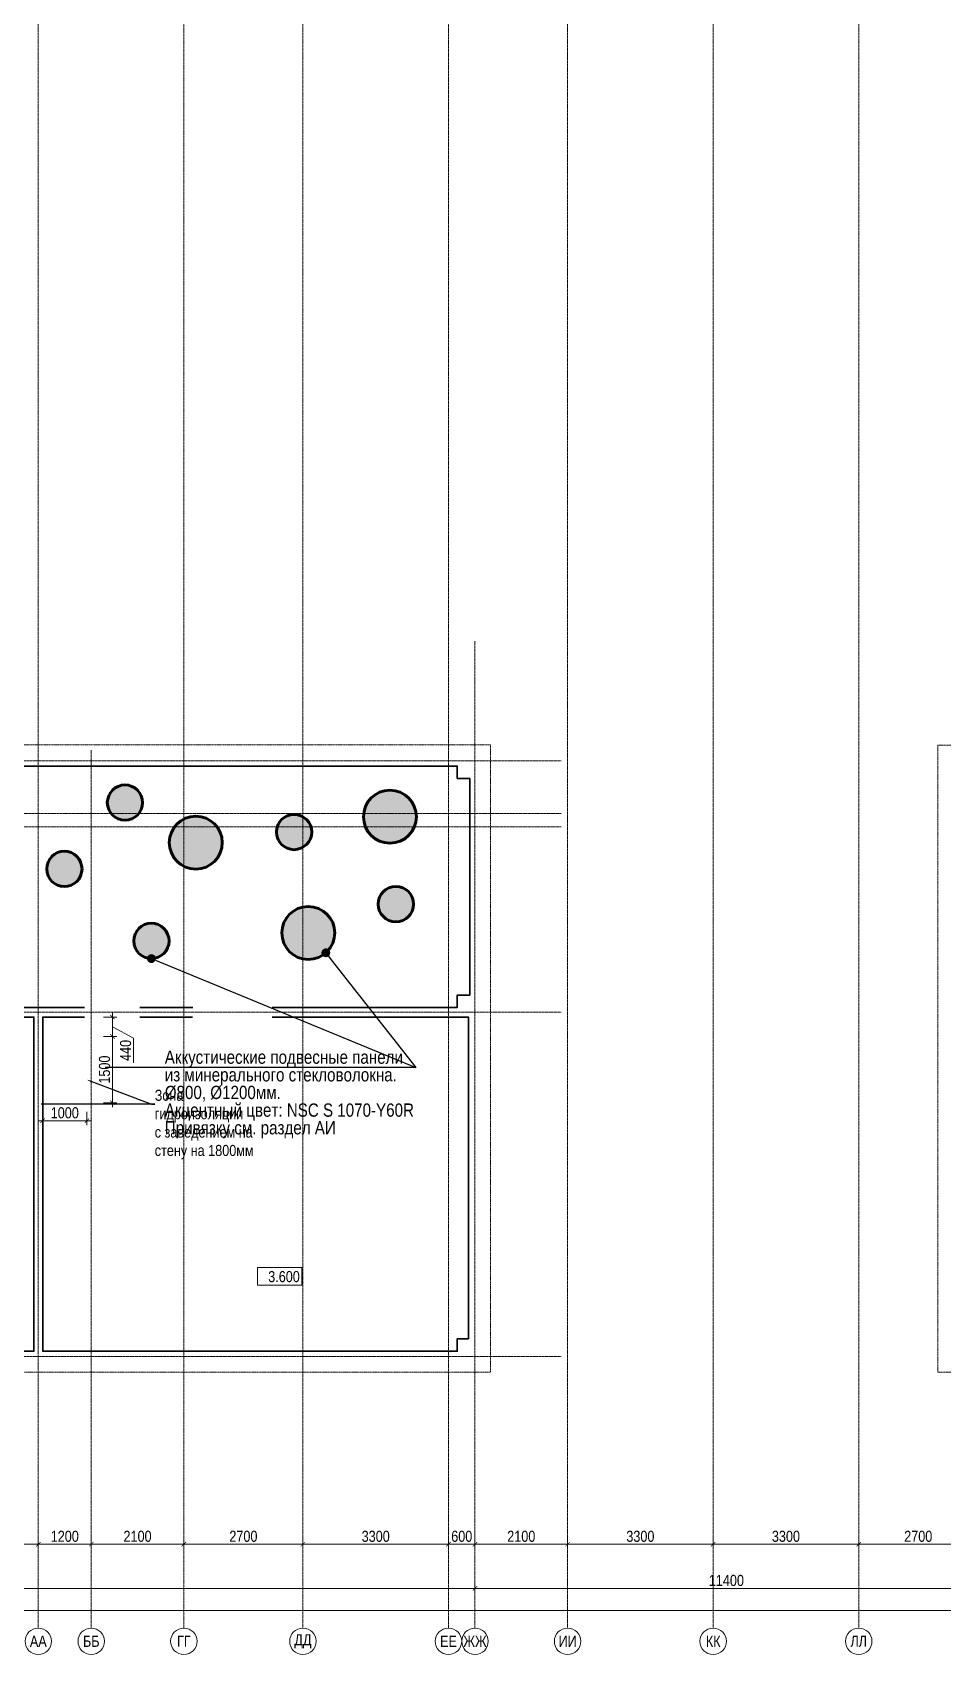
# Model space of a CAD drawing. Header units: millimetres. Extents: x -328335 to 1213373, y -208171 to 164144.
# Drawn here: x 73067 to 93702, y -6755 to 30003 of the extents above; entities that cross this region are included whole.
import ezdxf
from ezdxf import colors
from ezdxf.entities.mleader import LeaderData, LeaderLine
from ezdxf.enums import TextEntityAlignment as Align
from ezdxf.math import Vec2, Vec3

# ---------------------------------------------------------------- set-up
doc = ezdxf.new("R2010")
doc.units = ezdxf.units.MM
doc.header["$LTSCALE"] = 0.5
doc.linetypes.add('CENTER', pattern=[50.8, 31.75, -6.35, 6.35, -6.35])
doc.linetypes.add('DASHED', pattern=[19.05, 12.7, -6.35])
doc.layers.get('Defpoints').update_dxf_attribs({"color": 140})
for name, color, linetype, lineweight in [('АИ_Плинтус', 3, 'Continuous', 9), ('АИ_Полы', 1, 'Continuous', 9), ('АИ_Полы_размеры', 7, 'Continuous', 5), ('АР6_потолок_отм', 5, 'Continuous', 5), ('АЦ_Бафы', 8, 'Continuous', 0), ('АЦ_Выноски', 7, 'Continuous', 5), ('АЦ_Стены', 8, 'Continuous', 70), ('РД_Оси_размер', 8, 'Continuous', 0)]:
    doc.layers.add(name, color=color, linetype=linetype, lineweight=lineweight)
doc.layers.add('АР_Делит', color=120, linetype='Continuous', lineweight=0, plot=False)
doc.layers.add('РД_Оси_100', color=7, linetype='Continuous', lineweight=0, true_color=0x525252)
doc.styles.add('Arial_Narrow_08', font='ARIALN.TTF', dxfattribs={"width": 0.8})
doc.styles.add('style1', font='ARIALN.TTF')
doc.styles.add('ккк', font='isocpeur.ttf', dxfattribs={"width": 0.85, "oblique": 15})
doc.dimstyles.new('Dim100_ареал', dxfattribs={"dimscale": 100, "dimtxt": 2.5, "dimasz": 1, "dimexe": 1, "dimexo": 1, "dimgap": 0.5, "dimtad": 1, "dimzin": 12, "dimdsep": 46, "dimtxsty": 'style1', "dimblk": 'ARCHTICK', "dimcen": 1, "dimdle": 1, "dimaunit": 1, "dimadec": 0, "dimazin": 3, "dimtfac": 1, "dimtmove": 1, "dimatfit": 3, "dimldrblk": 'OPEN30', "dimfxl": 2, "dimfxlon": 1, "dimtolj": 1, "dimtzin": 0, "dimlwd": 5, "dimlwe": 5, "dimarcsym": 0})

# ---------------------------------------------------------------- blocks, each defined once
blk = doc.blocks.new('A-iden')
at = {"linetype": 'Continuous', "lineweight": 5}
blk.add_circle((0, -4), 3, dxfattribs=at)
at = {"color": 0, "linetype": 'Continuous', "lineweight": 20, "style": 'ккк', "width": 0.85}
blk.add_attdef('ID', text='', height=4, dxfattribs=at).set_placement((0.31, -3.85), align=Align.MIDDLE_CENTER)
blk = doc.blocks.new('_ArchTick')
at = {"color": 0, "linetype": 'ByBlock', "const_width": 0.15}
blk.add_lwpolyline([(-0.5, -0.5), (0.5, 0.5)], dxfattribs=at)
blk = doc.blocks.new('*D292')
at = {"layer": 'Defpoints', "color": 0, "transparency": 16777216}
for p in [(70800, -3255), (73200, -3255), (73200, -4255)]:
    blk.add_point(p, dxfattribs=at)
at = {"layer": 'РД_Оси_размер', "color": 0, "lineweight": 5, "transparency": 16777216}
for p, q in [((70700, -4255), (73300, -4255)), ((70800, -4055), (70800, -4355)), ((73200, -4055), (73200, -4355))]:
    blk.add_line(p, q, dxfattribs=at)
at = {"layer": 'РД_Оси_размер', "color": 0, "lineweight": 5, "transparency": 16777216, "xscale": 100, "yscale": 100, "zscale": 100, "rotation": 180}
blk.add_blockref('_ArchTick', (70800, -4255), dxfattribs=at)
at = {"layer": 'РД_Оси_размер', "color": 0, "lineweight": 5, "transparency": 16777216, "xscale": 100, "yscale": 100, "zscale": 100}
blk.add_blockref('_ArchTick', (73200, -4255), dxfattribs=at)
at = {"layer": 'РД_Оси_размер', "color": 0, "transparency": 16777216, "insert": (72000, -4077), "char_height": 250, "attachment_point": 5, "style": 'style1'}
blk.add_mtext('\\A1;2400', dxfattribs=at)
blk = doc.blocks.new('_Open30')
at = {"color": 0, "linetype": 'ByBlock', "lineweight": -2}
for p, q in [((-1, 0.27), (0, 0)), ((0, 0), (-1, -0.27)), ((0, 0), (-1, 0))]:
    blk.add_line(p, q, dxfattribs=at)
blk = doc.blocks.new('*D293')
at = {"layer": 'Defpoints', "color": 0, "transparency": 16777216}
for p in [(73200, -3255), (74400, -3255), (74400, -4255)]:
    blk.add_point(p, dxfattribs=at)
at = {"layer": 'РД_Оси_размер', "color": 0, "lineweight": 5, "transparency": 16777216}
for p, q in [((73100, -4255), (74500, -4255)), ((73200, -4055), (73200, -4355)), ((74400, -4055), (74400, -4355))]:
    blk.add_line(p, q, dxfattribs=at)
at = {"layer": 'РД_Оси_размер', "color": 0, "lineweight": 5, "transparency": 16777216, "xscale": 100, "yscale": 100, "zscale": 100, "rotation": 180}
blk.add_blockref('_ArchTick', (73200, -4255), dxfattribs=at)
at = {"layer": 'РД_Оси_размер', "color": 0, "lineweight": 5, "transparency": 16777216, "xscale": 100, "yscale": 100, "zscale": 100}
blk.add_blockref('_ArchTick', (74400, -4255), dxfattribs=at)
at = {"layer": 'РД_Оси_размер', "color": 0, "transparency": 16777216, "insert": (73800, -4077), "char_height": 250, "attachment_point": 5, "style": 'style1'}
blk.add_mtext('\\A1;1200', dxfattribs=at)
blk = doc.blocks.new('*D294')
at = {"layer": 'Defpoints', "color": 0, "transparency": 16777216}
for p in [(74400, -3255), (76500, -3255), (76500, -4255)]:
    blk.add_point(p, dxfattribs=at)
at = {"layer": 'РД_Оси_размер', "color": 0, "lineweight": 5, "transparency": 16777216}
for p, q in [((74300, -4255), (76600, -4255)), ((74400, -4055), (74400, -4355)), ((76500, -4055), (76500, -4355))]:
    blk.add_line(p, q, dxfattribs=at)
at = {"layer": 'РД_Оси_размер', "color": 0, "lineweight": 5, "transparency": 16777216, "xscale": 100, "yscale": 100, "zscale": 100, "rotation": 180}
blk.add_blockref('_ArchTick', (74400, -4255), dxfattribs=at)
at = {"layer": 'РД_Оси_размер', "color": 0, "lineweight": 5, "transparency": 16777216, "xscale": 100, "yscale": 100, "zscale": 100}
blk.add_blockref('_ArchTick', (76500, -4255), dxfattribs=at)
at = {"layer": 'РД_Оси_размер', "color": 0, "transparency": 16777216, "insert": (75450, -4077), "char_height": 250, "attachment_point": 5, "style": 'style1'}
blk.add_mtext('\\A1;2100', dxfattribs=at)
blk = doc.blocks.new('*D295')
at = {"layer": 'Defpoints', "color": 0, "transparency": 16777216}
for p in [(76500, -3255), (79200, -3255), (79200, -4255)]:
    blk.add_point(p, dxfattribs=at)
at = {"layer": 'РД_Оси_размер', "color": 0, "lineweight": 5, "transparency": 16777216}
for p, q in [((76400, -4255), (79300, -4255)), ((76500, -4055), (76500, -4355)), ((79200, -4055), (79200, -4355))]:
    blk.add_line(p, q, dxfattribs=at)
at = {"layer": 'РД_Оси_размер', "color": 0, "lineweight": 5, "transparency": 16777216, "xscale": 100, "yscale": 100, "zscale": 100, "rotation": 180}
blk.add_blockref('_ArchTick', (76500, -4255), dxfattribs=at)
at = {"layer": 'РД_Оси_размер', "color": 0, "lineweight": 5, "transparency": 16777216, "xscale": 100, "yscale": 100, "zscale": 100}
blk.add_blockref('_ArchTick', (79200, -4255), dxfattribs=at)
at = {"layer": 'РД_Оси_размер', "color": 0, "transparency": 16777216, "insert": (77850, -4077), "char_height": 250, "attachment_point": 5, "style": 'style1'}
blk.add_mtext('\\A1;2700', dxfattribs=at)
blk = doc.blocks.new('*D296')
at = {"layer": 'Defpoints', "color": 0, "transparency": 16777216}
for p in [(79200, -3255), (82500, -3255), (82500, -4255)]:
    blk.add_point(p, dxfattribs=at)
at = {"layer": 'РД_Оси_размер', "color": 0, "lineweight": 5, "transparency": 16777216}
for p, q in [((79100, -4255), (82600, -4255)), ((79200, -4055), (79200, -4355)), ((82500, -4055), (82500, -4355))]:
    blk.add_line(p, q, dxfattribs=at)
at = {"layer": 'РД_Оси_размер', "color": 0, "lineweight": 5, "transparency": 16777216, "xscale": 100, "yscale": 100, "zscale": 100, "rotation": 180}
blk.add_blockref('_ArchTick', (79200, -4255), dxfattribs=at)
at = {"layer": 'РД_Оси_размер', "color": 0, "lineweight": 5, "transparency": 16777216, "xscale": 100, "yscale": 100, "zscale": 100}
blk.add_blockref('_ArchTick', (82500, -4255), dxfattribs=at)
at = {"layer": 'РД_Оси_размер', "color": 0, "transparency": 16777216, "insert": (80850, -4077), "char_height": 250, "attachment_point": 5, "style": 'style1'}
blk.add_mtext('\\A1;3300', dxfattribs=at)
blk = doc.blocks.new('*D297')
at = {"layer": 'Defpoints', "color": 0, "transparency": 16777216}
for p in [(82500, -3255), (83100, -3255), (83100, -4255)]:
    blk.add_point(p, dxfattribs=at)
at = {"layer": 'РД_Оси_размер', "color": 0, "lineweight": 5, "transparency": 16777216}
for p, q in [((82400, -4255), (83200, -4255)), ((82500, -4055), (82500, -4355)), ((83100, -4055), (83100, -4355))]:
    blk.add_line(p, q, dxfattribs=at)
at = {"layer": 'РД_Оси_размер', "color": 0, "lineweight": 5, "transparency": 16777216, "xscale": 100, "yscale": 100, "zscale": 100, "rotation": 180}
blk.add_blockref('_ArchTick', (82500, -4255), dxfattribs=at)
at = {"layer": 'РД_Оси_размер', "color": 0, "lineweight": 5, "transparency": 16777216, "xscale": 100, "yscale": 100, "zscale": 100}
blk.add_blockref('_ArchTick', (83100, -4255), dxfattribs=at)
at = {"layer": 'РД_Оси_размер', "color": 0, "transparency": 16777216, "insert": (82800, -4077), "char_height": 250, "attachment_point": 5, "style": 'style1'}
blk.add_mtext('\\A1;600', dxfattribs=at)
blk = doc.blocks.new('*D298')
at = {"layer": 'Defpoints', "color": 0, "transparency": 16777216}
for p in [(83100, -3255), (85200, -3255), (85200, -4255)]:
    blk.add_point(p, dxfattribs=at)
at = {"layer": 'РД_Оси_размер', "color": 0, "lineweight": 5, "transparency": 16777216}
for p, q in [((83000, -4255), (85300, -4255)), ((83100, -4055), (83100, -4355)), ((85200, -4055), (85200, -4355))]:
    blk.add_line(p, q, dxfattribs=at)
at = {"layer": 'РД_Оси_размер', "color": 0, "lineweight": 5, "transparency": 16777216, "xscale": 100, "yscale": 100, "zscale": 100, "rotation": 180}
blk.add_blockref('_ArchTick', (83100, -4255), dxfattribs=at)
at = {"layer": 'РД_Оси_размер', "color": 0, "lineweight": 5, "transparency": 16777216, "xscale": 100, "yscale": 100, "zscale": 100}
blk.add_blockref('_ArchTick', (85200, -4255), dxfattribs=at)
at = {"layer": 'РД_Оси_размер', "color": 0, "transparency": 16777216, "insert": (84150, -4077), "char_height": 250, "attachment_point": 5, "style": 'style1'}
blk.add_mtext('\\A1;2100', dxfattribs=at)
blk = doc.blocks.new('*D389')
at = {"layer": 'Defpoints', "color": 0, "transparency": 16777216}
for p in [(85200, -3255), (88500, -3255), (88500, -4255)]:
    blk.add_point(p, dxfattribs=at)
at = {"layer": 'РД_Оси_размер', "color": 0, "lineweight": 5, "transparency": 16777216}
for p, q in [((85100, -4255), (88600, -4255)), ((85200, -4055), (85200, -4355)), ((88500, -4055), (88500, -4355))]:
    blk.add_line(p, q, dxfattribs=at)
at = {"layer": 'РД_Оси_размер', "color": 0, "lineweight": 5, "transparency": 16777216, "xscale": 100, "yscale": 100, "zscale": 100, "rotation": 180}
blk.add_blockref('_ArchTick', (85200, -4255), dxfattribs=at)
at = {"layer": 'РД_Оси_размер', "color": 0, "lineweight": 5, "transparency": 16777216, "xscale": 100, "yscale": 100, "zscale": 100}
blk.add_blockref('_ArchTick', (88500, -4255), dxfattribs=at)
at = {"layer": 'РД_Оси_размер', "color": 0, "transparency": 16777216, "insert": (86850, -4077), "char_height": 250, "attachment_point": 5, "style": 'style1'}
blk.add_mtext('\\A1;3300', dxfattribs=at)
blk = doc.blocks.new('*D390')
at = {"layer": 'Defpoints', "color": 0, "transparency": 16777216}
for p in [(88500, -3255), (91800, -3255), (91800, -4255)]:
    blk.add_point(p, dxfattribs=at)
at = {"layer": 'РД_Оси_размер', "color": 0, "lineweight": 5, "transparency": 16777216}
for p, q in [((88400, -4255), (91900, -4255)), ((88500, -4055), (88500, -4355)), ((91800, -4055), (91800, -4355))]:
    blk.add_line(p, q, dxfattribs=at)
at = {"layer": 'РД_Оси_размер', "color": 0, "lineweight": 5, "transparency": 16777216, "xscale": 100, "yscale": 100, "zscale": 100, "rotation": 180}
blk.add_blockref('_ArchTick', (88500, -4255), dxfattribs=at)
at = {"layer": 'РД_Оси_размер', "color": 0, "lineweight": 5, "transparency": 16777216, "xscale": 100, "yscale": 100, "zscale": 100}
blk.add_blockref('_ArchTick', (91800, -4255), dxfattribs=at)
at = {"layer": 'РД_Оси_размер', "color": 0, "transparency": 16777216, "insert": (90150, -4077), "char_height": 250, "attachment_point": 5, "style": 'style1'}
blk.add_mtext('\\A1;3300', dxfattribs=at)
blk = doc.blocks.new('*D391')
at = {"layer": 'Defpoints', "color": 0, "transparency": 16777216}
for p in [(91800, -3255), (94500, -3255), (94500, -4255)]:
    blk.add_point(p, dxfattribs=at)
at = {"layer": 'РД_Оси_размер', "color": 0, "lineweight": 5, "transparency": 16777216}
for p, q in [((91700, -4255), (94600, -4255)), ((91800, -4055), (91800, -4355)), ((94500, -4055), (94500, -4355))]:
    blk.add_line(p, q, dxfattribs=at)
at = {"layer": 'РД_Оси_размер', "color": 0, "lineweight": 5, "transparency": 16777216, "xscale": 100, "yscale": 100, "zscale": 100, "rotation": 180}
blk.add_blockref('_ArchTick', (91800, -4255), dxfattribs=at)
at = {"layer": 'РД_Оси_размер', "color": 0, "lineweight": 5, "transparency": 16777216, "xscale": 100, "yscale": 100, "zscale": 100}
blk.add_blockref('_ArchTick', (94500, -4255), dxfattribs=at)
at = {"layer": 'РД_Оси_размер', "color": 0, "transparency": 16777216, "insert": (93150, -4077), "char_height": 250, "attachment_point": 5, "style": 'style1'}
blk.add_mtext('\\A1;2700', dxfattribs=at)
blk = doc.blocks.new('*D30')
at = {"layer": 'Defpoints', "color": 0, "transparency": 16777216}
for p in [(0, -3255), (114600, -3255), (114600, -5755)]:
    blk.add_point(p, dxfattribs=at)
at = {"layer": 'РД_Оси_размер', "color": 0, "lineweight": 5, "transparency": 16777216}
for p, q in [((-100, -5755), (114700, -5755)), ((0, -5555), (0, -5855)), ((114600, -5555), (114600, -5855))]:
    blk.add_line(p, q, dxfattribs=at)
at = {"layer": 'РД_Оси_размер', "color": 0, "lineweight": 5, "transparency": 16777216, "xscale": 100, "yscale": 100, "zscale": 100, "rotation": 180}
blk.add_blockref('_ArchTick', (0, -5755), dxfattribs=at)
at = {"layer": 'РД_Оси_размер', "color": 0, "lineweight": 5, "transparency": 16777216, "xscale": 100, "yscale": 100, "zscale": 100}
blk.add_blockref('_ArchTick', (114600, -5755), dxfattribs=at)
at = {"layer": 'РД_Оси_размер', "color": 0, "transparency": 16777216, "insert": (57300, -5577), "char_height": 250, "attachment_point": 5, "style": 'style1'}
blk.add_mtext('\\A1;114600', dxfattribs=at)
blk = doc.blocks.new('*D46')
at = {"layer": 'Defpoints', "color": 0, "transparency": 16777216}
for p in [(45600, -3255), (83100, -3255), (83100, -5255)]:
    blk.add_point(p, dxfattribs=at)
at = {"layer": 'РД_Оси_размер', "color": 0, "lineweight": 5, "transparency": 16777216}
for p, q in [((45600, -5055), (45600, -5355)), ((83100, -5055), (83100, -5355)), ((45500, -5255), (83200, -5255))]:
    blk.add_line(p, q, dxfattribs=at)
at = {"layer": 'РД_Оси_размер', "color": 0, "lineweight": 5, "transparency": 16777216, "xscale": 100, "yscale": 100, "zscale": 100, "rotation": 180}
blk.add_blockref('_ArchTick', (45600, -5255), dxfattribs=at)
at = {"layer": 'РД_Оси_размер', "color": 0, "lineweight": 5, "transparency": 16777216, "xscale": 100, "yscale": 100, "zscale": 100}
blk.add_blockref('_ArchTick', (83100, -5255), dxfattribs=at)
at = {"layer": 'РД_Оси_размер', "color": 0, "transparency": 16777216, "insert": (64350, -5077), "char_height": 250, "attachment_point": 5, "style": 'style1'}
blk.add_mtext('\\A1;37500', dxfattribs=at)
blk = doc.blocks.new('*D47')
at = {"layer": 'Defpoints', "color": 0, "transparency": 16777216}
for p in [(83100, -3255), (94500, -3255), (94500, -5255)]:
    blk.add_point(p, dxfattribs=at)
at = {"layer": 'РД_Оси_размер', "color": 0, "lineweight": 5, "transparency": 16777216}
for p, q in [((83100, -5055), (83100, -5355)), ((94500, -5055), (94500, -5355)), ((83000, -5255), (94600, -5255))]:
    blk.add_line(p, q, dxfattribs=at)
at = {"layer": 'РД_Оси_размер', "color": 0, "lineweight": 5, "transparency": 16777216, "xscale": 100, "yscale": 100, "zscale": 100, "rotation": 180}
blk.add_blockref('_ArchTick', (83100, -5255), dxfattribs=at)
at = {"layer": 'РД_Оси_размер', "color": 0, "lineweight": 5, "transparency": 16777216, "xscale": 100, "yscale": 100, "zscale": 100}
blk.add_blockref('_ArchTick', (94500, -5255), dxfattribs=at)
at = {"layer": 'РД_Оси_размер', "color": 0, "transparency": 16777216, "insert": (88800, -5077), "char_height": 250, "attachment_point": 5, "style": 'style1'}
blk.add_mtext('\\A1;11400', dxfattribs=at)
blk = doc.blocks.new('Отметка_план')
at = {"color": 7, "lineweight": 5}
blk.add_lwpolyline([(0, 0), (10, 0), (10, 4), (0, 4)], close=True, dxfattribs=at)
at = {"style": 'Arial_Narrow_08', "width": 0.8}
blk.add_attdef('OTMG', text='', height=2.5, dxfattribs=at).set_placement((9.06, 0.7), align=Align.RIGHT)
blk = doc.blocks.new('*D242')
at = {"layer": 'Defpoints', "color": 0, "transparency": 16777216}
for p in [(74300, 7250), (74880, 7250), (74300, 5750)]:
    blk.add_point(p, dxfattribs=at)
at = {"layer": 'АИ_Полы_размеры', "color": 0, "lineweight": 5, "transparency": 16777216}
for p, q in [((74680, 7250), (74980, 7250)), ((74880, 5650), (74880, 7350)), ((74680, 5750), (74980, 5750))]:
    blk.add_line(p, q, dxfattribs=at)
at = {"layer": 'АИ_Полы_размеры', "color": 0, "lineweight": 5, "transparency": 16777216, "xscale": 100, "yscale": 100, "zscale": 100}
for p, rotation in [((74880, 7250), 90), ((74880, 5750), 270)]:
    blk.add_blockref('_ArchTick', p, dxfattribs=dict(at, rotation=rotation))
at = {"layer": 'АИ_Полы_размеры', "color": 0, "transparency": 16777216, "insert": (74702, 6500), "char_height": 250, "attachment_point": 5, "rotation": 90, "style": 'style1'}
blk.add_mtext('\\A1;1500', dxfattribs=at)
blk = doc.blocks.new('*D243')
at = {"layer": 'Defpoints', "color": 0, "transparency": 16777216}
for p in [(73300, 7250), (74300, 7250), (73300, 5342)]:
    blk.add_point(p, dxfattribs=at)
at = {"layer": 'АИ_Полы_размеры', "color": 0, "lineweight": 5, "transparency": 16777216}
for p, q in [((73300, 5542), (73300, 5242)), ((74300, 5542), (74300, 5242)), ((74400, 5342), (73200, 5342))]:
    blk.add_line(p, q, dxfattribs=at)
at = {"layer": 'АИ_Полы_размеры', "color": 0, "lineweight": 5, "transparency": 16777216, "xscale": 100, "yscale": 100, "zscale": 100, "rotation": 180}
blk.add_blockref('_ArchTick', (73300, 5342), dxfattribs=at)
at = {"layer": 'АИ_Полы_размеры', "color": 0, "lineweight": 5, "transparency": 16777216, "xscale": 100, "yscale": 100, "zscale": 100}
blk.add_blockref('_ArchTick', (74300, 5342), dxfattribs=at)
at = {"layer": 'АИ_Полы_размеры', "color": 0, "transparency": 16777216, "insert": (73800, 5520), "char_height": 250, "attachment_point": 5, "style": 'style1'}
blk.add_mtext('\\A1;1000', dxfattribs=at)
blk = doc.blocks.new('*D246')
at = {"layer": 'Defpoints', "color": 0, "transparency": 16777216}
for p in [(74250, 7690), (74880, 7690), (74300, 7250)]:
    blk.add_point(p, dxfattribs=at)
at = {"layer": 'АИ_Полы_размеры', "color": 0, "lineweight": 5, "transparency": 16777216}
for p, q in [((74880, 7150), (74880, 7790)), ((74680, 7690), (74980, 7690)), ((74880, 7470), (75357, 7215)), ((74680, 7250), (74980, 7250)), ((75357, 7215), (75357, 6655))]:
    blk.add_line(p, q, dxfattribs=at)
at = {"layer": 'АИ_Полы_размеры', "color": 0, "lineweight": 5, "transparency": 16777216, "xscale": 100, "yscale": 100, "zscale": 100}
for p, rotation in [((74880, 7690), 90), ((74880, 7250), 270)]:
    blk.add_blockref('_ArchTick', p, dxfattribs=dict(at, rotation=rotation))
at = {"layer": 'АИ_Полы_размеры', "color": 0, "transparency": 16777216, "insert": (75179, 6935), "char_height": 250, "attachment_point": 5, "rotation": 90, "style": 'style1'}
blk.add_mtext('\\A1;440', dxfattribs=at)
blk = doc.blocks.new('Баф_Ор-1_1200')
at = {"layer": 'АЦ_Стены', "true_color": 0xee6119}
h = blk.add_hatch(color=32, dxfattribs=at)
h.dxf.hatch_style = 1
h.paths.add_polyline_path([(600, 0, 1), (-600, 0, 1)])
at = {"layer": 'АЦ_Стены', "color": 32, "true_color": 0xee6119}
blk.add_circle((0, 0), 600, dxfattribs=at)
blk = doc.blocks.new('Баф_ор1_800')
at = {"layer": 'АЦ_Стены', "true_color": 0xee6119}
h = blk.add_hatch(color=32, dxfattribs=at)
h.dxf.hatch_style = 1
h.paths.add_polyline_path([(400, 0, 1), (-400, 0, 1)])
at = {"layer": 'АЦ_Стены', "color": 32, "true_color": 0xee6119}
blk.add_circle((0, 0), 400, dxfattribs=at)
blk = doc.blocks.new('_Dot')
at = {"color": 0, "linetype": 'ByBlock', "lineweight": -2}
blk.add_line((-0.5, 0), (-1, 0), dxfattribs=at)
at = {"color": 0, "linetype": 'ByBlock', "const_width": 0.5}
blk.add_lwpolyline([(-0.25, 0, 1), (0.25, 0, 1)], format="xyb", close=True, dxfattribs=at)
blk = doc.blocks.new('СОШ_2200_АР_ОСИ_М100_28.05.24')
at = {"layer": 'АР_Делит', "color": 5, "linetype": 'DASHED'}
blk.add_lwpolyline([(114955, 135155), (114955, -355), (93595.036, -355), (93595.036, 13855), (94145, 13855), (94145, 68320), (66055, 68320), (66055, 13857.73), (83455, 13857.73), (83455, -355), (45245, -355), (45245, 13145), (44695, 13145), (44695, 26755), (45245, 26755), (45245, 68320), (20455, 68320), (20455, 26755), (27955, 26755), (27955, 13145), (-355, 13145), (-355, 100855), (37145, 100855), (37145, 129155)], dxfattribs=at)
at = {"layer": 'РД_Оси_100', "color": 8, "linetype": 'CENTER', "true_color": 0x808080}
for p, q in [((73200, -6155), (73200, 139938.679)), ((79200, -6155), (79200, 139938.679)), ((85200, -6155), (85200, 139938.679)), ((88500, -6155), (88500, 139938.679)), ((91800, -6155), (91800, 139938.679)), ((33000, 13500), (85055, 13500)), ((33000, 7800), (85055, 7800)), ((33000, 0), (85055, 0))]:
    blk.add_line(p, q, dxfattribs=at)
for points in [[(76500, 139938.679), (76500, -6155)], [(82500, 139938.679), (82500, -6155)], [(83100, 16208.195), (83100, -6155)], [(74400, 13738.107), (74400, -6155)], [(85055, 12300), (33500, 12300), (33000, 12450)], [(85055, 12000), (33500, 12000), (33000, 11850)]]:
    blk.add_lwpolyline(points, dxfattribs=at)
at = {"layer": 'РД_Оси_100', "color": 0}
ref = blk.add_blockref('A-iden', (73200, -6054.999), dxfattribs=dict(at, xscale=100, yscale=100, zscale=100))
ref.add_attrib('ID', 'АА', dxfattribs={"layer": '0', "linetype": 'Continuous', "height": 250, "style": 'style1'}).set_placement((73200, -6454.999), align=Align.MIDDLE)
ref = blk.add_blockref('A-iden', (74400.734, -6054.999), dxfattribs=dict(at, xscale=100, yscale=100, zscale=100))
ref.add_attrib('ID', 'ББ', dxfattribs={"layer": '0', "linetype": 'Continuous', "height": 250, "style": 'style1'}).set_placement((74400.734, -6454.999), align=Align.MIDDLE)
ref = blk.add_blockref('A-iden', (76500.734, -6054.999), dxfattribs=dict(at, xscale=100, yscale=100, zscale=100))
ref.add_attrib('ID', 'ГГ', dxfattribs={"layer": '0', "linetype": 'Continuous', "height": 250, "style": 'style1'}).set_placement((76500.734, -6454.999), align=Align.MIDDLE)
ref = blk.add_blockref('A-iden', (79200, -6054.999), dxfattribs=dict(at, xscale=100, yscale=100, zscale=100))
ref.add_attrib('ID', 'ДД', dxfattribs={"layer": '0', "linetype": 'Continuous', "height": 250, "style": 'style1'}).set_placement((79200, -6454.999), align=Align.MIDDLE)
ref = blk.add_blockref('A-iden', (82499.266, -6054.999), dxfattribs=dict(at, xscale=100, yscale=100, zscale=100))
ref.add_attrib('ID', 'ЕЕ', dxfattribs={"layer": '0', "linetype": 'Continuous', "height": 250, "style": 'style1'}).set_placement((82499.266, -6454.999), align=Align.MIDDLE)
ref = blk.add_blockref('A-iden', (83100.734, -6054.999), dxfattribs=dict(at, xscale=100, yscale=100, zscale=100))
ref.add_attrib('ID', 'ЖЖ', dxfattribs={"layer": '0', "linetype": 'Continuous', "height": 250, "style": 'style1'}).set_placement((83100.734, -6454.999), align=Align.MIDDLE)
ref = blk.add_blockref('A-iden', (85200.734, -6054.999), dxfattribs=dict(at, xscale=100, yscale=100, zscale=100))
ref.add_attrib('ID', 'ИИ', dxfattribs={"layer": '0', "linetype": 'Continuous', "height": 250, "style": 'style1'}).set_placement((85200.734, -6454.999), align=Align.MIDDLE)
ref = blk.add_blockref('A-iden', (88500, -6054.999), dxfattribs=dict(at, xscale=100, yscale=100, zscale=100))
ref.add_attrib('ID', 'КК', dxfattribs={"layer": '0', "linetype": 'Continuous', "height": 250, "style": 'style1'}).set_placement((88500, -6454.999), align=Align.MIDDLE)
ref = blk.add_blockref('A-iden', (91800, -6054.999), dxfattribs=dict(at, xscale=100, yscale=100, zscale=100))
ref.add_attrib('ID', 'ЛЛ', dxfattribs={"layer": '0', "linetype": 'Continuous', "height": 250, "style": 'style1'}).set_placement((91800, -6454.999), align=Align.MIDDLE)
at = {"layer": 'РД_Оси_размер'}
for base, p1, p2, picture, middle in [((114600, -5755), (0, -3255), (114600, -3255), '*D30', (57300, -5577.357)), ((83100, -5255), (45600, -3255), (83100, -3255), '*D46', (64350, -5077.357)), ((73200, -4255), (70800, -3255), (73200, -3255), '*D292', (72000, -4077.357)), ((74400, -4255), (73200, -3255), (74400, -3255), '*D293', (73800, -4077.357)), ((76500, -4255), (74400, -3255), (76500, -3255), '*D294', (75450, -4077.357)), ((79200, -4255), (76500, -3255), (79200, -3255), '*D295', (77850, -4077.357)), ((82500, -4255), (79200, -3255), (82500, -3255), '*D296', (80850, -4077.357)), ((83100, -4255), (82500, -3255), (83100, -3255), '*D297', (82800, -4077.357)), ((85200, -4255), (83100, -3255), (85200, -3255), '*D298', (84150, -4077.357)), ((94500, -5255), (83100, -3255), (94500, -3255), '*D47', (88800, -5077.357)), ((88500, -4255), (85200, -3255), (88500, -3255), '*D389', (86850, -4077.357)), ((91800, -4255), (88500, -3255), (91800, -3255), '*D390', (90150, -4077.357)), ((94500, -4255), (91800, -3255), (94500, -3255), '*D391', (93150, -4077.357))]:
    dim = blk.add_linear_dim(base=base, p1=p1, p2=p2, dimstyle='Dim100_ареал', dxfattribs=at)
    dim.commit()
    dim.dimension.update_dxf_attribs({"geometry": picture, "text_midpoint": middle})

msp = doc.modelspace()

# ---------------------------------------------------------------- linework, layer by layer
at = {"layer": 'АИ_Плинтус', "color": 24, "linetype": 'ByBlock', "lineweight": 35, "true_color": 0xa52900}
for points in [[(62400, 11900), (67287.163, 11900), (67287.163, 13380), (82700, 13380), (82700, 13100), (82979.997, 13100), (82979.99, 8190), (82699.99, 8190), (82700, 7910), (78499, 7909.997)], [(74250, 7909.998), (69532.272, 7909.453), (69532.272, 8229.453), (67745.778, 8230), (67745.778, 7910), (65650, 7910)], [(76700, 7909.996), (75501, 7910)], [(65650, 7690), (73100, 7689.938), (73100, 117.993), (63400, 120), (63400, 7690), (64400, 7690)], [(74250, 7689.998), (73300, 7689.996), (73300, 117.993), (82700, 117.993), (82700, 400), (82950, 400), (82949.99, 7690.142), (78499, 7689.997)], [(76699, 7689.996), (75500, 7689.994)]]:
    msp.add_lwpolyline(points, dxfattribs=at)
at = {"layer": 'АИ_Плинтус', "color": 160, "linetype": 'ByBlock', "lineweight": 35, "true_color": 0x003fff}
msp.add_lwpolyline([(75500, 13380), (76400, 13380)], dxfattribs=at)

# ---------------------------------------------------------------- block references
at = {"layer": 'АР6_потолок_отм'}
ref = msp.add_blockref('Отметка_план', (78171.702, 1614.745), dxfattribs=dict(at, xscale=100, yscale=100, zscale=100))
ref.add_attrib('OTMG', '3.600', dxfattribs={"layer": '0', "color": 0, "height": 250, "style": 'style1'}).set_placement((79129.12, 1934.562), align=Align.TOP_RIGHT)
at = {"layer": 'АЦ_Бафы'}
for name, p in [('Баф_ор1_800', (75164.936, 12550.13)), ('Баф_Ор-1_1200', (81172.09, 12230.851)), ('Баф_Ор-1_1200', (76769.717, 11643.251)), ('Баф_ор1_800', (78998.891, 11884.047)), ('Баф_ор1_800', (73790.959, 11048.018)), ('Баф_ор1_800', (81306.456, 10249.575)), ('Баф_Ор-1_1200', (79320.896, 9596.667)), ('Баф_ор1_800', (75763.721, 9416.321))]:
    msp.add_blockref(name, p, dxfattribs=at)
at = {"layer": 'РД_Оси_100'}
msp.add_blockref('СОШ_2200_АР_ОСИ_М100_28.05.24', (0, 0), dxfattribs=at)

# ---------------------------------------------------------------- dimensions: what is measured, and where the dimension line sits
at = {"layer": 'АИ_Полы_размеры'}
dim = msp.add_linear_dim(base=(74880.065, 7689.998), p1=(74300, 7250), p2=(74250, 7689.998), angle=90, dimstyle='Dim100_ареал', dxfattribs=at)
dim.commit()
dim.dimension.update_dxf_attribs({"geometry": '*D246', "text_midpoint": (75356.781, 7165.356), "dimtype": 160})
for base, p1, p2, angle, picture, middle in [((73300, 5342.364), (74300, 7250), (73300, 7250), 180, '*D243', (73800, 5520.007)), ((74880.065, 7250), (74300, 5750), (74300, 7250), 90, '*D242', (74702.421, 6500))]:
    dim = msp.add_linear_dim(base=base, p1=p1, p2=p2, angle=angle, dimstyle='Dim100_ареал', dxfattribs=at)
    dim.commit()
    dim.dimension.update_dxf_attribs({"geometry": picture, "text_midpoint": middle})

# ---------------------------------------------------------------- leaders
at = {"layer": 'АИ_Полы', "color": 7, "lineweight": 0}
ml = msp.add_multileader_mtext('Standard', dxfattribs=at)
ml.set_content('Зона гидроизоляции\\Pс заведением на стену на 1800мм', color=7, style='style1')
ml.set_leader_properties()
ml.build(insert=Vec2(0, 0))
ml.multileader.update_dxf_attribs({"text_left_attachment_type": 6, "text_right_attachment_type": 6, "dogleg_length": 0.36, "arrow_head_size": 100})
ctx = ml.context
ctx.base_point, ctx.char_height, ctx.arrow_head_size, ctx.landing_gap_size, ctx.plane_origin = Vec3(75839.732, 5719.694), 250, 100, 0, Vec3(142541.928, -11387.155)
ctx.left_attachment, ctx.right_attachment = 6, 6
notes = []
notes.append((ctx, [(0, (1, 1, 0), (75766.638, 5719.694), (1, 0), 73.094, [(0, [(74300, 6270.021)], 0, [])])]))
ctx.mtext.insert, ctx.mtext.width, ctx.mtext.defined_height, ctx.mtext.flow_direction = Vec3(75839.732, 6043.194), 2551.10963, 363.96, 5
at = {"layer": 'АЦ_Выноски'}
ml = msp.add_multileader_mtext('Standard', dxfattribs=at)
ml.set_content('Аккустические подвесные панели \\Pиз минерального \\P\\pxa0.66667;стекловолокна. %%C800, %%C1200мм.\\PАкцентный цвет: {\\C240;\\c2367469;NSC S 0570-Y20R\\PПривязку см. раздел АИ}', color=256, style='style1')
ml.set_leader_properties(color=256)
ml.set_arrow_properties(name='DOT')
ml.build(insert=Vec2(0, 0))
ml.multileader.update_dxf_attribs({"has_dogleg": 0, "text_left_attachment_type": 6, "text_right_attachment_type": 6, "arrow_head_size": 200, "scale": 100})
ctx = ml.context
ctx.base_point, ctx.scale, ctx.char_height, ctx.arrow_head_size, ctx.landing_gap_size, ctx.plane_origin, ctx.plane_x_axis, ctx.plane_y_axis = Vec3(363.318, 29270.889), 100, 300, 200, 50, Vec3(13858, 9827.527), Vec3(1, 0.00000001), Vec3(-0.00000001, 1)
ctx.left_attachment, ctx.right_attachment = 6, 6
notes.append((ctx, [(0, (1, 1, 0), (6909.089, 29270.889), (-1, -0.00000001), 800, [(1, [(7699.509, 25697.787), (11961.01, 24658.145)], 0, [])])]))
ctx.mtext.insert, ctx.mtext.text_direction, ctx.mtext.rotation, ctx.mtext.width, ctx.mtext.line_spacing_factor, ctx.mtext.flow_direction = Vec3(413.318, 29659.088), Vec3(1, 0.00000001), 0.00000001, 11047.033, 0.8, 5
ml = msp.add_multileader_mtext('Standard', dxfattribs=at)
ml.set_content('\\pxa0.66667;Аккустические подвесные панели \\Pиз минерального стекловолокна. \\P%%C800, %%C1200мм. \\PАкцентный цвет: {\\C240;\\c2367469;NSC S 1070-Y60R\\PПривязку см. раздел АИ}', color=256, style='style1')
ml.set_leader_properties(color=256)
ml.set_arrow_properties(name='DOT')
ml.build(insert=Vec2(0, 0))
ml.multileader.update_dxf_attribs({"has_dogleg": 0, "text_left_attachment_type": 6, "text_right_attachment_type": 6, "arrow_head_size": 200, "scale": 100})
ctx = ml.context
ctx.base_point, ctx.scale, ctx.char_height, ctx.arrow_head_size, ctx.landing_gap_size, ctx.plane_origin, ctx.plane_x_axis, ctx.plane_y_axis = Vec3(76017.212, 6544.877), 100, 300, 200, 50, Vec3(78725.731, -431.895), Vec3(1, 0.00000001), Vec3(-0.00000001, 1)
ctx.left_attachment, ctx.right_attachment = 6, 6
notes.append((ctx, [(0, (1, 1, 0), (82562.982, 6544.878), (-1, -0.00000001), 800, [(0, [(75763.721, 9016.321)], 0, []), (1, [(79718.416, 9147.247)], 0, [])])]))
ctx.mtext.insert, ctx.mtext.text_direction, ctx.mtext.rotation, ctx.mtext.line_spacing_factor, ctx.mtext.flow_direction = Vec3(76067.212, 6933.077), Vec3(1, 0.00000001), 0.00000001, 0.8, 5
for ctx, leaders in notes:
    for number, flags, end, landing, length, lines in leaders:
        leader = LeaderData()
        leader.index, (leader.has_last_leader_line, leader.has_dogleg_vector, leader.attachment_direction) = number, flags
        leader.last_leader_point, leader.dogleg_vector, leader.dogleg_length = Vec3(end), Vec3(landing), length
        for number, points, colour, breaks in lines:
            line = LeaderLine()
            line.index, line.vertices, line.color, line.breaks = number, Vec3.list(points), colors.encode_raw_color(colour), breaks
            leader.lines.append(line)
        ctx.leaders.append(leader)

doc.saveas('drawing.dxf')
